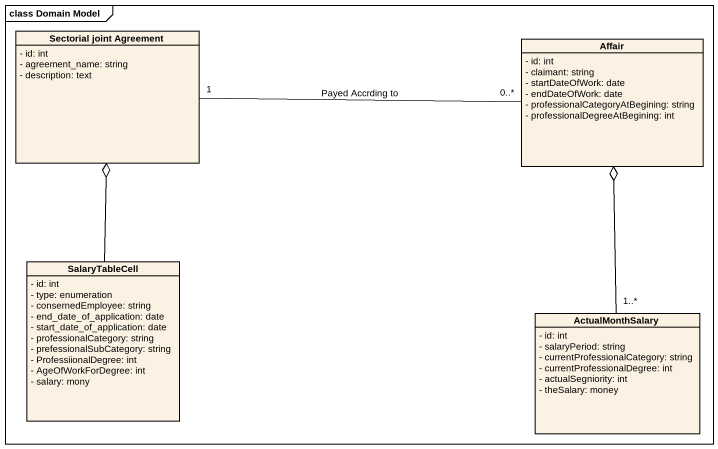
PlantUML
@startuml
mainframe class Domain Model
hide circle
hide empty members
skinparam classAttributeIconSize 0
class "Sectorial joint Agreement" as Sectorial_joint_Agreement {
  - id: int
  - agreement_name: string
  - description: text
}
class Affair {
  - id: int
  - claimant: string
  - startDateOfWork: date
  - endDateOfWork: date
  - professionalCategoryAtBegining: string
  - professionalDegreeAtBegining: int
}
class SalaryTableCell {
  - id: int
  - type: enumeration
  - consernedEmployee: string
  - end_date_of_application: date
  - start_date_of_application: date
  - professionalCategory: string
  - prefessionalSubCategory: string
  - ProfessiionalDegree: int
  - AgeOfWorkForDegree: int
  - salary: mony
}
class ActualMonthSalary {
  - id: int
  - salaryPeriod: string
  - currentProfessionalCategory: string
  - currentProfessionalDegree: int
  - actualSegniority: int
  - theSalary: money
}
Affair "0..*" -left- "1" Sectorial_joint_Agreement : Payed Accrding to
SalaryTableCell -up-o Sectorial_joint_Agreement
ActualMonthSalary "1..*" -up-o Affair
@enduml
